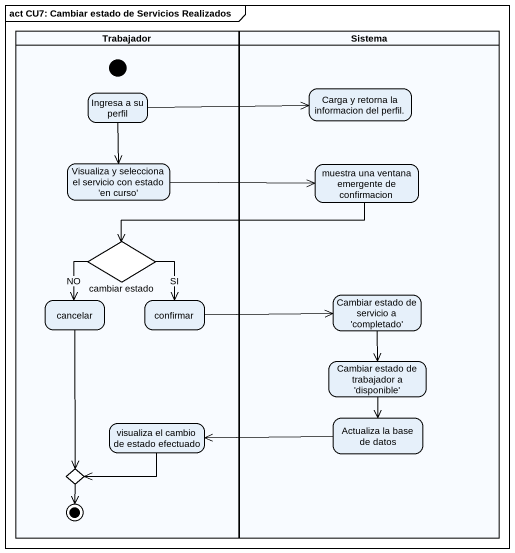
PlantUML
@startuml
mainframe act CU7: Cambiar estado de Servicios Realizados
hide empty description
state Trabajador <<partition>> {
  state initial1 <<start>>
  state "Ingresa a su perfil" as Ingresa_a_su_perfil
  state "Visualiza y selecciona el servicio con estado 'en curso'" as Visualiza_y_selecciona_el
  state "cambiar estado" as cambiar_estado <<choice>>
  state cancelar
  state confirmar
  state "visualiza el cambio de estado efectuado" as visualiza_el_cambio_de
  state choice1 <<choice>>
  choice1 --> [*]
}
state Sistema <<partition>> {
  state "Carga y retorna la informacion del perfil." as Carga_y_retorna_la
  state "muestra una ventana emergente de confirmacion" as muestra_una_ventana
  state "Cambiar estado de servicio a 'completado'" as Cambiar_estado_de_servicio
  state "Cambiar estado de trabajador a 'disponible'" as Cambiar_estado_de
  state "Actualiza la base de datos" as Actualiza_la_base_de_datos
}
Ingresa_a_su_perfil -right-> Carga_y_retorna_la
Ingresa_a_su_perfil --> Visualiza_y_selecciona_el
Visualiza_y_selecciona_el -right-> muestra_una_ventana
muestra_una_ventana -left-> cambiar_estado
cambiar_estado --> cancelar : NO
cambiar_estado --> confirmar : SI
cancelar --> choice1
confirmar -right-> Cambiar_estado_de_servicio
Cambiar_estado_de_servicio --> Cambiar_estado_de
Cambiar_estado_de --> Actualiza_la_base_de_datos
visualiza_el_cambio_de -left-> choice1
Actualiza_la_base_de_datos -left-> visualiza_el_cambio_de
@enduml
